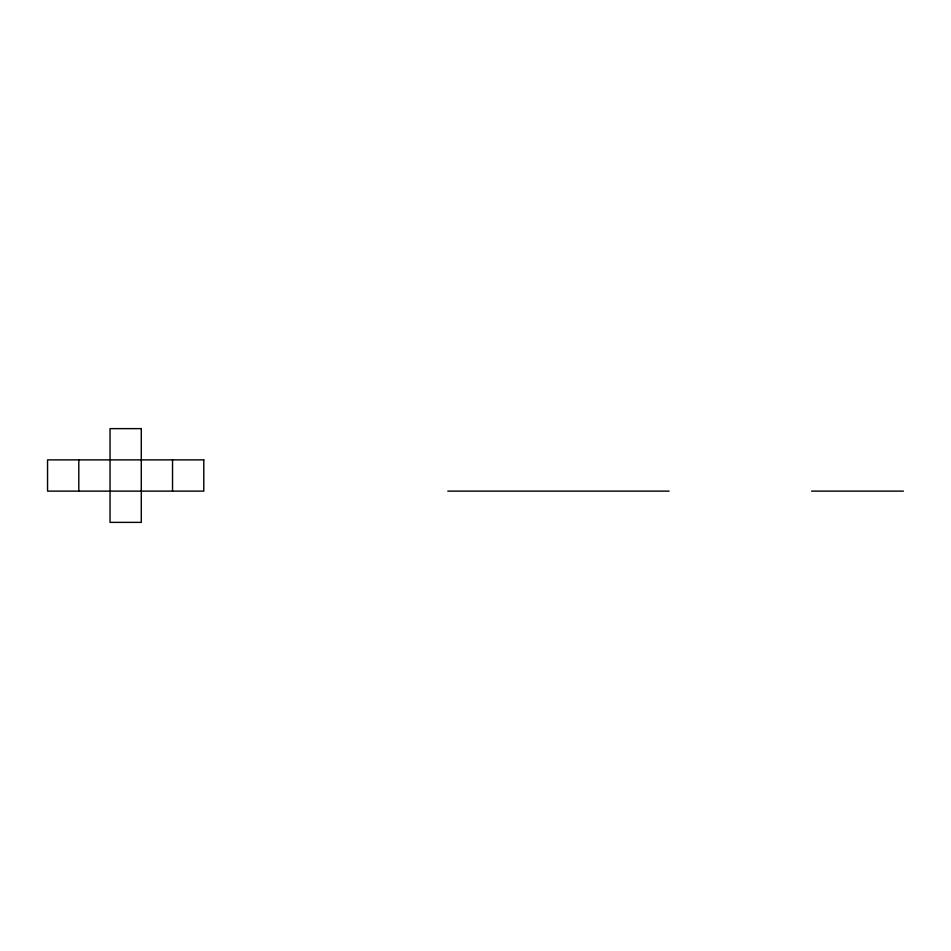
<?xml version="1.0" encoding="UTF-8"?>
<svg xmlns="http://www.w3.org/2000/svg" width="951" height="951" viewBox="0 0 951 951"><rect width="100%" height="100%" fill="white"/><g stroke="black" fill="none" stroke-linecap="round" stroke-linejoin="round"><path stroke-width="1.43" d="M447.79 491.12L669.159 491.12M811.583 491.12L903.45 491.12M172.535 459.88L172.535 491.12M78.802 459.88L78.802 491.12M141.295 428.628L110.043 428.628L110.043 522.372L141.295 522.372L141.295 428.628M203.787 459.88L47.55 459.88L47.55 491.12L203.787 491.12L203.787 459.88"/></g></svg>
